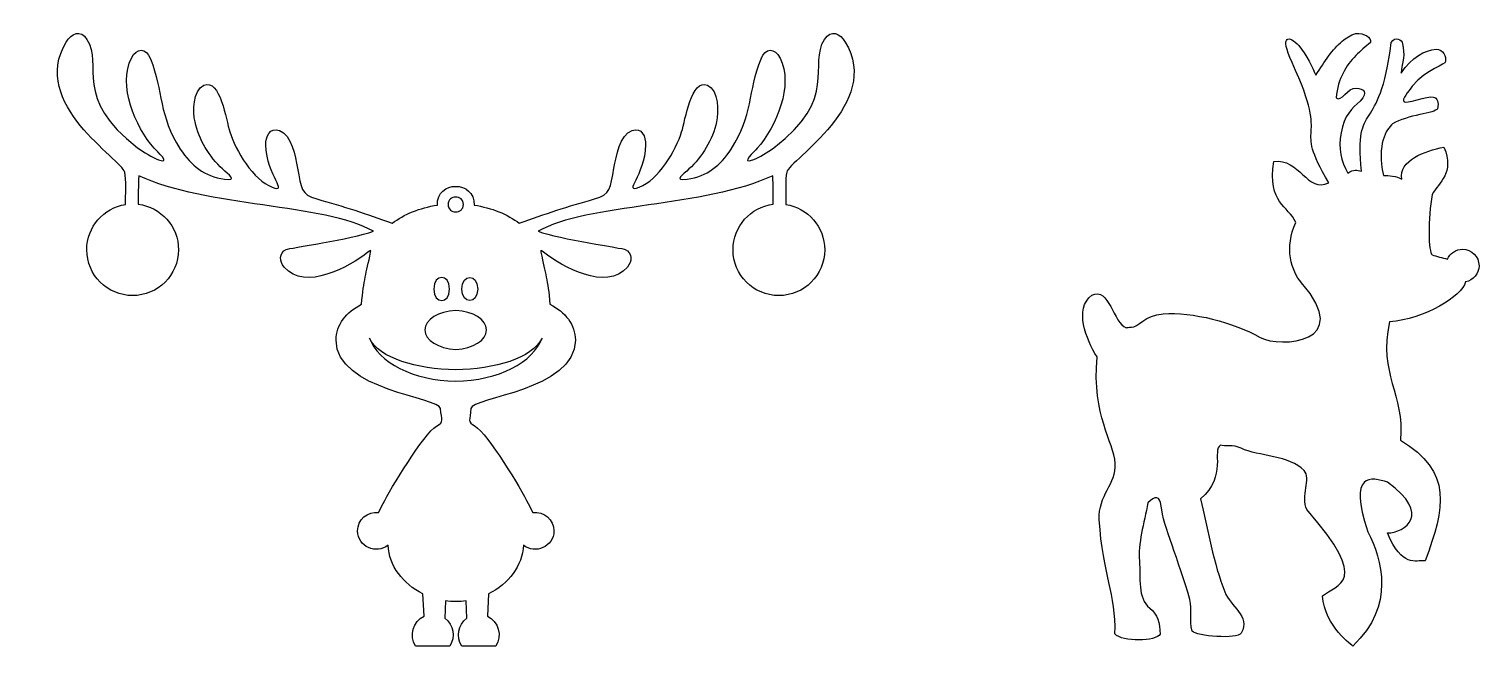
# Model space of a CAD drawing. Header units: centimetres. Extents: x 1 to 127, y -92 to 6.
# Drawn here: x 1.03 to 24.7, y -48.61 to -38.54 of the extents above; entities that cross this region are included whole.
import ezdxf

# ---------------------------------------------------------------- set-up
doc = ezdxf.new("R2010")
doc.units = ezdxf.units.CM
doc.header["$MEASUREMENT"] = 0
doc.layers.add('layer 1', color=7, linetype='Continuous')

msp = doc.modelspace()

# ---------------------------------------------------------------- linework, layer by layer
at = {"layer": 'layer 1', "color": 250}
for points, knots in [([(7.99988, -41.10921), (7.84659, -41.10868), (7.69333, -41.20934), (7.7, -41.41488), (7.7, -41.41488), (7.41134, -41.45845), (7.15544, -41.5642), (6.96196, -41.71128), (6.96196, -41.71128), (6.54353, -41.55682), (6.16388, -41.43437), (5.73411, -41.31442), (5.73411, -41.31442), (5.47192, -41.24125), (5.47867, -41.13951), (5.41678, -40.80945), (5.41678, -40.80945), (5.38136, -40.62055), (5.32276, -40.26856), (5.12234, -40.1954), (5.12234, -40.1954), (4.96162, -40.13673), (4.89666, -40.30305), (4.90037, -40.43263), (4.90037, -40.43263), (4.91509, -40.94589), (5.28398, -41.22148), (5.00412, -41.1222), (5.00412, -41.1222), (4.69733, -41.01337), (4.40372, -40.51933), (4.31226, -40.22134), (4.31226, -40.22134), (4.25119, -40.02234), (4.15579, -39.34453), (3.88967, -39.4593), (3.88967, -39.4593), (3.70543, -39.53876), (3.70908, -39.8933), (3.74397, -40.0581), (3.74397, -40.0581), (3.80505, -40.34656), (3.97924, -40.62892), (4.19326, -40.82546), (4.19326, -40.82546), (4.28426, -40.90904), (4.45912, -41.03005), (4.22454, -40.99252), (4.22454, -40.99252), (3.88998, -40.939), (3.68607, -40.77727), (3.50446, -40.49899), (3.50446, -40.49899), (3.1476, -39.95215), (3.23011, -39.56288), (3.01627, -39.02832), (3.01627, -39.02832), (2.94337, -38.846), (2.79533, -38.83836), (2.70505, -39.01612), (2.70505, -39.01612), (2.48445, -39.45027), (2.76312, -40.13596), (3.07958, -40.48755), (3.07958, -40.48755), (3.11516, -40.52708), (3.37067, -40.76005), (3.15053, -40.67444), (3.15053, -40.67444), (3.04138, -40.63199), (2.91174, -40.558), (2.80727, -40.4784), (2.80727, -40.4784), (1.73902, -39.66446), (2.24639, -39.13055), (1.98039, -38.70947), (1.98039, -38.70947), (1.87342, -38.54006), (1.72523, -38.61561), (1.64171, -38.75371), (1.64171, -38.75371), (1.03432, -39.75836), (2.54487, -40.66915), (2.59826, -40.87887), (2.59826, -40.87887), (2.62402, -40.98012), (2.60777, -41.27521), (2.61144, -41.40373), (2.61144, -41.40373), (2.25256, -41.45888), (1.97773, -41.76899), (1.97773, -42.14331), (1.97773, -42.14331), (1.97773, -42.55658), (2.31275, -42.89161), (2.72603, -42.89161), (2.72603, -42.89161), (3.1393, -42.89161), (3.47433, -42.55658), (3.47433, -42.14331), (3.47433, -42.14331), (3.47433, -41.7613), (3.18807, -41.44618), (2.81838, -41.40068), (2.81838, -41.40068), (2.81678, -41.25509), (2.81789, -41.09778), (2.82557, -40.93455), (2.82557, -40.93455), (3.92372, -41.45251), (5.85708, -41.38917), (6.65632, -41.84075), (6.65632, -41.84075), (6.30916, -41.9702), (5.26616, -42.12102), (5.23371, -42.13748), (5.23371, -42.13748), (5.11456, -42.19792), (5.11851, -42.3371), (5.19863, -42.42887), (5.19863, -42.42887), (5.54594, -42.8267), (6.25768, -42.42156), (6.56726, -42.18379), (6.56726, -42.18379), (6.60331, -42.15611), (6.61894, -42.14193), (6.61055, -42.18313), (6.61055, -42.18313), (6.5355, -42.55151), (6.49942, -42.61849), (6.46176, -43.03297), (6.46176, -43.03297), (6.2123, -43.15816), (6.04764, -43.36835), (6.04764, -43.61903), (6.04764, -43.61903), (6.04764, -44.44691), (7.74048, -44.54925), (7.75151, -44.73613), (7.75151, -44.73613), (7.76289, -44.93035), (7.82144, -44.94531), (7.68534, -45.02313), (7.68534, -45.02313), (7.47961, -45.14072), (6.92663, -46.06208), (6.81727, -46.28556), (6.81727, -46.28556), (6.81727, -46.28556), (6.74174, -46.43324), (6.74174, -46.43324), (6.74174, -46.43324), (6.56151, -46.40831), (6.39725, -46.55008), (6.39725, -46.73308), (6.39725, -46.73308), (6.39725, -46.98938), (6.70701, -47.12373), (6.89543, -46.96421), (6.89543, -46.96421), (6.9129, -47.30422), (7.13671, -47.59882), (7.46333, -47.7602), (7.46333, -47.7602), (7.46333, -47.7602), (7.484, -48.12546), (7.484, -48.12546), (7.484, -48.12546), (7.3043, -48.20815), (7.23428, -48.44487), (7.34386, -48.61205), (7.34386, -48.61205), (7.34386, -48.61205), (7.90312, -48.61205), (7.90312, -48.61205), (7.90312, -48.61205), (7.99895, -48.46587), (7.9628, -48.26393), (7.82123, -48.15981), (7.82123, -48.15981), (7.82123, -48.15981), (7.8307, -47.87556), (7.8307, -47.87556), (7.8307, -47.87556), (7.88256, -47.88362), (7.94109, -47.88773), (7.99988, -47.88776), (7.99988, -47.88776), (8.05867, -47.88773), (8.1172, -47.88362), (8.16906, -47.87556), (8.16906, -47.87556), (8.16906, -47.87556), (8.17853, -48.15981), (8.17853, -48.15981), (8.17853, -48.15981), (8.03696, -48.26393), (8.00081, -48.46587), (8.09664, -48.61205), (8.09664, -48.61205), (8.09664, -48.61205), (8.6559, -48.61205), (8.6559, -48.61205), (8.6559, -48.61205), (8.76548, -48.44487), (8.69546, -48.20815), (8.51576, -48.12546), (8.51576, -48.12546), (8.51576, -48.12546), (8.53643, -47.7602), (8.53643, -47.7602), (8.53643, -47.7602), (8.86305, -47.59882), (9.08686, -47.30422), (9.10433, -46.96421), (9.10433, -46.96421), (9.29275, -47.12373), (9.60251, -46.98938), (9.60251, -46.73308), (9.60251, -46.73308), (9.60251, -46.55008), (9.43825, -46.40831), (9.25802, -46.43324), (9.25802, -46.43324), (9.25802, -46.43324), (9.18249, -46.28556), (9.18249, -46.28556), (9.18249, -46.28556), (9.07313, -46.06208), (8.52015, -45.14072), (8.31442, -45.02313), (8.31442, -45.02313), (8.17832, -44.94531), (8.23687, -44.93035), (8.24825, -44.73613), (8.24825, -44.73613), (8.25928, -44.54925), (9.95212, -44.44691), (9.95212, -43.61903), (9.95212, -43.61903), (9.95212, -43.36835), (9.78746, -43.15816), (9.538, -43.03297), (9.538, -43.03297), (9.50034, -42.61849), (9.46426, -42.55151), (9.38921, -42.18313), (9.38921, -42.18313), (9.38082, -42.14193), (9.39645, -42.15611), (9.4325, -42.18379), (9.4325, -42.18379), (9.74208, -42.42156), (10.45382, -42.8267), (10.80113, -42.42887), (10.80113, -42.42887), (10.88125, -42.3371), (10.8852, -42.19792), (10.76605, -42.13748), (10.76605, -42.13748), (10.7336, -42.12102), (9.6906, -41.9702), (9.34344, -41.84075), (9.34344, -41.84075), (10.14268, -41.38917), (12.07604, -41.45251), (13.17419, -40.93455), (13.17419, -40.93455), (13.18187, -41.09778), (13.18298, -41.25509), (13.18138, -41.40068), (13.18138, -41.40068), (12.81169, -41.44618), (12.52543, -41.7613), (12.52543, -42.14331), (12.52543, -42.14331), (12.52543, -42.55658), (12.86046, -42.89161), (13.27373, -42.89161), (13.27373, -42.89161), (13.68701, -42.89161), (14.02203, -42.55658), (14.02203, -42.14331), (14.02203, -42.14331), (14.02203, -41.76899), (13.7472, -41.45888), (13.38832, -41.40373), (13.38832, -41.40373), (13.39199, -41.27521), (13.37574, -40.98012), (13.4015, -40.87887), (13.4015, -40.87887), (13.45489, -40.66915), (14.96544, -39.75836), (14.35805, -38.75371), (14.35805, -38.75371), (14.27453, -38.61561), (14.12634, -38.54006), (14.01937, -38.70947), (14.01937, -38.70947), (13.75337, -39.13055), (14.26074, -39.66446), (13.19249, -40.4784), (13.19249, -40.4784), (13.08802, -40.558), (12.95838, -40.63199), (12.84923, -40.67444), (12.84923, -40.67444), (12.62909, -40.76005), (12.8846, -40.52708), (12.92018, -40.48755), (12.92018, -40.48755), (13.23664, -40.13596), (13.51531, -39.45027), (13.29471, -39.01612), (13.29471, -39.01612), (13.20443, -38.83836), (13.05639, -38.846), (12.98349, -39.02832), (12.98349, -39.02832), (12.76965, -39.56288), (12.85216, -39.95215), (12.4953, -40.49899), (12.4953, -40.49899), (12.31369, -40.77727), (12.10978, -40.939), (11.77522, -40.99252), (11.77522, -40.99252), (11.54064, -41.03005), (11.7155, -40.90904), (11.8065, -40.82546), (11.8065, -40.82546), (12.02052, -40.62892), (12.19471, -40.34656), (12.25579, -40.0581), (12.25579, -40.0581), (12.29068, -39.8933), (12.29433, -39.53876), (12.11009, -39.4593), (12.11009, -39.4593), (11.84397, -39.34453), (11.74857, -40.02234), (11.6875, -40.22134), (11.6875, -40.22134), (11.59604, -40.51933), (11.30243, -41.01337), (10.99564, -41.1222), (10.99564, -41.1222), (10.71578, -41.22148), (11.08467, -40.94589), (11.09939, -40.43263), (11.09939, -40.43263), (11.1031, -40.30305), (11.03814, -40.13673), (10.87742, -40.1954), (10.87742, -40.1954), (10.677, -40.26856), (10.6184, -40.62055), (10.58298, -40.80945), (10.58298, -40.80945), (10.52109, -41.13951), (10.52784, -41.24125), (10.26565, -41.31442), (10.26565, -41.31442), (9.83588, -41.43437), (9.45623, -41.55682), (9.0378, -41.71128), (9.0378, -41.71128), (8.84432, -41.5642), (8.58842, -41.45845), (8.29976, -41.41488), (8.29976, -41.41488), (8.30643, -41.20934), (8.15317, -41.10868), (7.99988, -41.10921)], [0, 0, 0, 0, 0.01052632, 0.01052632, 0.01052632, 0.01052632, 0.02105263, 0.02105263, 0.02105263, 0.02105263, 0.03157895, 0.03157895, 0.03157895, 0.03157895, 0.04210526, 0.04210526, 0.04210526, 0.04210526, 0.05263158, 0.05263158, 0.05263158, 0.05263158, 0.06315789, 0.06315789, 0.06315789, 0.06315789, 0.07368421, 0.07368421, 0.07368421, 0.07368421, 0.08421053, 0.08421053, 0.08421053, 0.08421053, 0.09473684, 0.09473684, 0.09473684, 0.09473684, 0.10526316, 0.10526316, 0.10526316, 0.10526316, 0.11578947, 0.11578947, 0.11578947, 0.11578947, 0.12631579, 0.12631579, 0.12631579, 0.12631579, 0.13684211, 0.13684211, 0.13684211, 0.13684211, 0.14736842, 0.14736842, 0.14736842, 0.14736842, 0.15789474, 0.15789474, 0.15789474, 0.15789474, 0.16842105, 0.16842105, 0.16842105, 0.16842105, 0.17894737, 0.17894737, 0.17894737, 0.17894737, 0.18947368, 0.18947368, 0.18947368, 0.18947368, 0.2, 0.2, 0.2, 0.2, 0.21052632, 0.21052632, 0.21052632, 0.21052632, 0.22105263, 0.22105263, 0.22105263, 0.22105263, 0.23157895, 0.23157895, 0.23157895, 0.23157895, 0.24210526, 0.24210526, 0.24210526, 0.24210526, 0.25263158, 0.25263158, 0.25263158, 0.25263158, 0.26315789, 0.26315789, 0.26315789, 0.26315789, 0.27368421, 0.27368421, 0.27368421, 0.27368421, 0.28421053, 0.28421053, 0.28421053, 0.28421053, 0.29473684, 0.29473684, 0.29473684, 0.29473684, 0.30526316, 0.30526316, 0.30526316, 0.30526316, 0.31578947, 0.31578947, 0.31578947, 0.31578947, 0.32631579, 0.32631579, 0.32631579, 0.32631579, 0.33684211, 0.33684211, 0.33684211, 0.33684211, 0.34736842, 0.34736842, 0.34736842, 0.34736842, 0.35789474, 0.35789474, 0.35789474, 0.35789474, 0.36842105, 0.36842105, 0.36842105, 0.36842105, 0.37894737, 0.37894737, 0.37894737, 0.37894737, 0.38947368, 0.38947368, 0.38947368, 0.38947368, 0.4, 0.4, 0.4, 0.4, 0.41052632, 0.41052632, 0.41052632, 0.41052632, 0.42105263, 0.42105263, 0.42105263, 0.42105263, 0.43157895, 0.43157895, 0.43157895, 0.43157895, 0.44210526, 0.44210526, 0.44210526, 0.44210526, 0.45263158, 0.45263158, 0.45263158, 0.45263158, 0.46315789, 0.46315789, 0.46315789, 0.46315789, 0.47368421, 0.47368421, 0.47368421, 0.47368421, 0.48421053, 0.48421053, 0.48421053, 0.48421053, 0.49473684, 0.49473684, 0.49473684, 0.49473684, 0.50526316, 0.50526316, 0.50526316, 0.50526316, 0.51578947, 0.51578947, 0.51578947, 0.51578947, 0.52631579, 0.52631579, 0.52631579, 0.52631579, 0.53684211, 0.53684211, 0.53684211, 0.53684211, 0.54736842, 0.54736842, 0.54736842, 0.54736842, 0.55789474, 0.55789474, 0.55789474, 0.55789474, 0.56842105, 0.56842105, 0.56842105, 0.56842105, 0.57894737, 0.57894737, 0.57894737, 0.57894737, 0.58947368, 0.58947368, 0.58947368, 0.58947368, 0.6, 0.6, 0.6, 0.6, 0.61052632, 0.61052632, 0.61052632, 0.61052632, 0.62105263, 0.62105263, 0.62105263, 0.62105263, 0.63157895, 0.63157895, 0.63157895, 0.63157895, 0.64210526, 0.64210526, 0.64210526, 0.64210526, 0.65263158, 0.65263158, 0.65263158, 0.65263158, 0.66315789, 0.66315789, 0.66315789, 0.66315789, 0.67368421, 0.67368421, 0.67368421, 0.67368421, 0.68421053, 0.68421053, 0.68421053, 0.68421053, 0.69473684, 0.69473684, 0.69473684, 0.69473684, 0.70526316, 0.70526316, 0.70526316, 0.70526316, 0.71578947, 0.71578947, 0.71578947, 0.71578947, 0.72631579, 0.72631579, 0.72631579, 0.72631579, 0.73684211, 0.73684211, 0.73684211, 0.73684211, 0.74736842, 0.74736842, 0.74736842, 0.74736842, 0.75789474, 0.75789474, 0.75789474, 0.75789474, 0.76842105, 0.76842105, 0.76842105, 0.76842105, 0.77894737, 0.77894737, 0.77894737, 0.77894737, 0.78947368, 0.78947368, 0.78947368, 0.78947368, 0.8, 0.8, 0.8, 0.8, 0.81052632, 0.81052632, 0.81052632, 0.81052632, 0.82105263, 0.82105263, 0.82105263, 0.82105263, 0.83157895, 0.83157895, 0.83157895, 0.83157895, 0.84210526, 0.84210526, 0.84210526, 0.84210526, 0.85263158, 0.85263158, 0.85263158, 0.85263158, 0.86315789, 0.86315789, 0.86315789, 0.86315789, 0.87368421, 0.87368421, 0.87368421, 0.87368421, 0.88421053, 0.88421053, 0.88421053, 0.88421053, 0.89473684, 0.89473684, 0.89473684, 0.89473684, 0.90526316, 0.90526316, 0.90526316, 0.90526316, 0.91578947, 0.91578947, 0.91578947, 0.91578947, 0.92631579, 0.92631579, 0.92631579, 0.92631579, 0.93684211, 0.93684211, 0.93684211, 0.93684211, 0.94736842, 0.94736842, 0.94736842, 0.94736842, 0.95789474, 0.95789474, 0.95789474, 0.95789474, 0.96842105, 0.96842105, 0.96842105, 0.96842105, 0.97894737, 0.97894737, 0.97894737, 0.97894737, 1, 1, 1, 1]), ([(18.46729, -43.89343), (18.386, -44.87073), (18.73874, -45.26734), (18.76421, -45.63242), (18.76421, -45.63242), (18.7873, -45.96303), (18.48072, -46.15127), (18.50442, -46.54959), (18.50442, -46.54959), (18.55873, -47.46249), (18.78366, -47.74873), (18.75892, -48.4159), (18.75892, -48.4159), (18.87552, -48.5502), (19.43753, -48.53602), (19.49586, -48.42118), (19.49586, -48.42118), (19.49995, -48.23676), (19.45314, -48.0898), (19.32919, -47.99376), (19.32919, -47.99376), (19.1209, -47.83239), (19.18228, -47.49474), (19.15878, -47.22384), (19.15878, -47.22384), (19.13529, -46.95301), (19.23246, -46.6064), (19.29783, -46.27248), (19.29783, -46.27248), (19.41498, -46.16252), (19.49564, -46.15406), (19.5139, -46.32826), (19.5139, -46.32826), (19.54793, -46.65285), (19.80032, -47.20133), (19.98222, -47.85165), (19.98222, -47.85165), (20.03159, -48.02814), (19.96263, -48.18176), (20.02067, -48.36949), (20.02067, -48.36949), (20.08781, -48.44903), (20.75944, -48.51133), (20.8213, -48.39999), (20.8213, -48.39999), (20.97651, -48.12526), (20.64297, -47.962), (20.55188, -47.73026), (20.55188, -47.73026), (20.3723, -47.27345), (20.27266, -46.70148), (20.15541, -46.20909), (20.15541, -46.20909), (20.59799, -45.83756), (20.33537, -45.41234), (20.48199, -45.33549), (20.48199, -45.33549), (20.55477, -45.35407), (20.68952, -45.32087), (20.81972, -45.38369), (20.81972, -45.38369), (21.10237, -45.52007), (21.61163, -45.49511), (21.84655, -45.74704), (21.84655, -45.74704), (21.9696, -45.87896), (21.78656, -46.16341), (21.89227, -46.38528), (21.89227, -46.38528), (22.95972, -47.60294), (22.37568, -47.59841), (22.14951, -47.79278), (22.14951, -47.79278), (22.18133, -48.29822), (22.64513, -48.61205), (22.64513, -48.61205), (22.64513, -48.61205), (23.34144, -47.94755), (23.11522, -47.20885), (22.88903, -46.74581), (22.88903, -46.74581), (22.54968, -45.77731), (22.95266, -45.84803), (23.20714, -45.93993), (23.20714, -45.93993), (23.94409, -46.46479), (23.49345, -46.76172), (23.20714, -46.767), (23.20714, -46.767), (23.44983, -47.33568), (23.66309, -47.20821), (23.82213, -47.22298), (23.82213, -47.22298), (24.14914, -46.34822), (24.27459, -45.77025), (23.41921, -45.25069), (23.41921, -45.25069), (23.49167, -44.49075), (23.05513, -44.18679), (23.23894, -43.32081), (23.23894, -43.32081), (23.82194, -43.2762), (24.41877, -42.90292), (24.48436, -42.66815), (24.48436, -42.66815), (24.60837, -42.64426), (24.70207, -42.53515), (24.70207, -42.40417), (24.70207, -42.40417), (24.70207, -42.25569), (24.58169, -42.13531), (24.43322, -42.13531), (24.43322, -42.13531), (24.32282, -42.13531), (24.22797, -42.20187), (24.18657, -42.29704), (24.18657, -42.29704), (24.09928, -42.27185), (24.00869, -42.25489), (23.93805, -42.22502), (23.93805, -42.22502), (23.87706, -42.19924), (23.86115, -41.62054), (23.9388, -41.2425), (23.9388, -41.2425), (24.04864, -41.03304), (24.30728, -40.89877), (24.12967, -40.46845), (24.12967, -40.46845), (23.81678, -40.53382), (23.39035, -40.67849), (23.44066, -40.99309), (23.44066, -40.99309), (23.36026, -40.93566), (23.22637, -40.93205), (23.14064, -40.92965), (23.14064, -40.92965), (23.03372, -40.41362), (23.18682, -40.18387), (23.29196, -40.0867), (23.29196, -40.0867), (23.52257, -39.94444), (23.99708, -39.9135), (24.0236, -39.84283), (24.0236, -39.84283), (24.05542, -39.73415), (24.01566, -39.66258), (23.96, -39.65195), (23.96, -39.65195), (23.87879, -39.62137), (23.48078, -39.77413), (23.48284, -39.72616), (23.48284, -39.72616), (23.42717, -39.69698), (23.55702, -39.55351), (23.61009, -39.4717), (23.61009, -39.4717), (23.86013, -39.18718), (24.15798, -39.12002), (24.15355, -39.07144), (24.15355, -39.07144), (24.17302, -38.98485), (24.11552, -38.87433), (24.00242, -38.86728), (24.00242, -38.86728), (23.81688, -38.88498), (23.60475, -38.99802), (23.42979, -39.25962), (23.42979, -39.25962), (23.45343, -39.07923), (23.50094, -38.95079), (23.45102, -38.78244), (23.45102, -38.78244), (23.45192, -38.71309), (23.32555, -38.65166), (23.27074, -38.76124), (23.27074, -38.76124), (23.07103, -40.32529), (22.66459, -39.65727), (22.783, -40.86079), (22.783, -40.86079), (22.70878, -40.83959), (22.65571, -40.82894), (22.5603, -40.89259), (22.5603, -40.89259), (22.45074, -40.69997), (22.39948, -40.48877), (22.45426, -40.23516), (22.45426, -40.23516), (22.49578, -39.95239), (22.63542, -39.82867), (22.76178, -39.72087), (22.76178, -39.72087), (22.89964, -39.55829), (22.82538, -39.52293), (22.69816, -39.5035), (22.69816, -39.5035), (22.55412, -39.49029), (22.45783, -39.74739), (22.36944, -39.66255), (22.36944, -39.66255), (22.40345, -39.343), (22.5302, -39.13874), (22.6928, -38.97222), (22.6928, -38.97222), (22.7667, -38.89654), (22.84804, -38.82863), (22.93144, -38.76124), (22.93144, -38.76124), (22.94821, -38.67466), (22.83247, -38.60395), (22.68755, -38.61281), (22.68755, -38.61281), (22.60603, -38.64287), (22.535, -38.68554), (22.47058, -38.73811), (22.47058, -38.73811), (22.30591, -38.87248), (22.18429, -39.07168), (22.04074, -39.29142), (22.04074, -39.29142), (21.98763, -39.1945), (21.88882, -38.94865), (21.76063, -38.81016), (21.76063, -38.81016), (21.60592, -38.643), (21.43854, -38.62289), (21.65165, -39.0882), (21.65165, -39.0882), (22.30802, -40.52121), (21.62539, -39.99637), (22.2528, -41.05165), (22.2528, -41.05165), (21.89406, -41.22397), (21.7739, -40.64078), (21.35149, -40.70174), (21.35149, -40.70174), (21.25162, -41.40246), (21.58922, -41.41659), (21.71202, -41.69848), (21.71202, -41.69848), (21.52116, -42.10143), (21.63782, -42.50438), (21.80747, -42.68462), (21.80747, -42.68462), (22.67342, -43.67605), (21.46111, -43.7503), (21.12882, -43.57533), (21.12882, -43.57533), (20.69237, -43.32617), (20.02447, -43.15537), (19.54589, -43.18988), (19.54589, -43.18988), (19.26077, -43.21043), (19.12425, -43.41007), (19.02827, -43.40847), (19.02827, -43.40847), (18.98513, -43.40776), (18.95625, -43.41512), (18.94445, -43.41626), (18.94445, -43.41626), (18.73593, -43.35089), (18.66519, -42.73934), (18.38244, -42.88606), (18.38244, -42.88606), (18.08729, -43.1052), (18.29053, -43.61068), (18.46729, -43.89343)], [0, 0, 0, 0, 0.01470588, 0.01470588, 0.01470588, 0.01470588, 0.02941176, 0.02941176, 0.02941176, 0.02941176, 0.04411765, 0.04411765, 0.04411765, 0.04411765, 0.05882353, 0.05882353, 0.05882353, 0.05882353, 0.07352941, 0.07352941, 0.07352941, 0.07352941, 0.08823529, 0.08823529, 0.08823529, 0.08823529, 0.10294118, 0.10294118, 0.10294118, 0.10294118, 0.11764706, 0.11764706, 0.11764706, 0.11764706, 0.13235294, 0.13235294, 0.13235294, 0.13235294, 0.14705882, 0.14705882, 0.14705882, 0.14705882, 0.16176471, 0.16176471, 0.16176471, 0.16176471, 0.17647059, 0.17647059, 0.17647059, 0.17647059, 0.19117647, 0.19117647, 0.19117647, 0.19117647, 0.20588235, 0.20588235, 0.20588235, 0.20588235, 0.22058824, 0.22058824, 0.22058824, 0.22058824, 0.23529412, 0.23529412, 0.23529412, 0.23529412, 0.25, 0.25, 0.25, 0.25, 0.26470588, 0.26470588, 0.26470588, 0.26470588, 0.27941176, 0.27941176, 0.27941176, 0.27941176, 0.29411765, 0.29411765, 0.29411765, 0.29411765, 0.30882353, 0.30882353, 0.30882353, 0.30882353, 0.32352941, 0.32352941, 0.32352941, 0.32352941, 0.33823529, 0.33823529, 0.33823529, 0.33823529, 0.35294118, 0.35294118, 0.35294118, 0.35294118, 0.36764706, 0.36764706, 0.36764706, 0.36764706, 0.38235294, 0.38235294, 0.38235294, 0.38235294, 0.39705882, 0.39705882, 0.39705882, 0.39705882, 0.41176471, 0.41176471, 0.41176471, 0.41176471, 0.42647059, 0.42647059, 0.42647059, 0.42647059, 0.44117647, 0.44117647, 0.44117647, 0.44117647, 0.45588235, 0.45588235, 0.45588235, 0.45588235, 0.47058824, 0.47058824, 0.47058824, 0.47058824, 0.48529412, 0.48529412, 0.48529412, 0.48529412, 0.5, 0.5, 0.5, 0.5, 0.51470588, 0.51470588, 0.51470588, 0.51470588, 0.52941176, 0.52941176, 0.52941176, 0.52941176, 0.54411765, 0.54411765, 0.54411765, 0.54411765, 0.55882353, 0.55882353, 0.55882353, 0.55882353, 0.57352941, 0.57352941, 0.57352941, 0.57352941, 0.58823529, 0.58823529, 0.58823529, 0.58823529, 0.60294118, 0.60294118, 0.60294118, 0.60294118, 0.61764706, 0.61764706, 0.61764706, 0.61764706, 0.63235294, 0.63235294, 0.63235294, 0.63235294, 0.64705882, 0.64705882, 0.64705882, 0.64705882, 0.66176471, 0.66176471, 0.66176471, 0.66176471, 0.67647059, 0.67647059, 0.67647059, 0.67647059, 0.69117647, 0.69117647, 0.69117647, 0.69117647, 0.70588235, 0.70588235, 0.70588235, 0.70588235, 0.72058824, 0.72058824, 0.72058824, 0.72058824, 0.73529412, 0.73529412, 0.73529412, 0.73529412, 0.75, 0.75, 0.75, 0.75, 0.76470588, 0.76470588, 0.76470588, 0.76470588, 0.77941176, 0.77941176, 0.77941176, 0.77941176, 0.79411765, 0.79411765, 0.79411765, 0.79411765, 0.80882353, 0.80882353, 0.80882353, 0.80882353, 0.82352941, 0.82352941, 0.82352941, 0.82352941, 0.83823529, 0.83823529, 0.83823529, 0.83823529, 0.85294118, 0.85294118, 0.85294118, 0.85294118, 0.86764706, 0.86764706, 0.86764706, 0.86764706, 0.88235294, 0.88235294, 0.88235294, 0.88235294, 0.89705882, 0.89705882, 0.89705882, 0.89705882, 0.91176471, 0.91176471, 0.91176471, 0.91176471, 0.92647059, 0.92647059, 0.92647059, 0.92647059, 0.94117647, 0.94117647, 0.94117647, 0.94117647, 0.95588235, 0.95588235, 0.95588235, 0.95588235, 0.97058824, 0.97058824, 0.97058824, 0.97058824, 1, 1, 1, 1]), ([(7.99988, -41.52568), (7.93737, -41.52568), (7.87485, -41.48535), (7.87485, -41.40468), (7.87485, -41.40468), (7.87485, -41.324), (7.93737, -41.28367), (7.99988, -41.28367), (7.99988, -41.28367), (8.06239, -41.28367), (8.12491, -41.324), (8.12491, -41.40468), (8.12491, -41.40468), (8.12491, -41.48535), (8.06239, -41.52568), (7.99988, -41.52568)], [0, 0, 0, 0, 0.2, 0.2, 0.2, 0.2, 0.4, 0.4, 0.4, 0.4, 0.6, 0.6, 0.6, 0.6, 1, 1, 1, 1]), ([(7.8983, -42.78457), (7.8983, -43.03649), (7.642, -43.03649), (7.642, -42.78457), (7.642, -42.78457), (7.642, -42.53265), (7.8983, -42.53265), (7.8983, -42.78457)], [0, 0, 0, 0, 0.33333333, 0.33333333, 0.33333333, 0.33333333, 1, 1, 1, 1]), ([(8.10146, -42.78457), (8.10146, -43.03649), (8.35776, -43.03649), (8.35776, -42.78457), (8.35776, -42.78457), (8.35776, -42.53265), (8.10146, -42.53265), (8.10146, -42.78457)], [0, 0, 0, 0, 0.33333333, 0.33333333, 0.33333333, 0.33333333, 1, 1, 1, 1]), ([(7.99988, -43.77205), (7.71794, -43.7585), (7.49634, -43.62074), (7.49634, -43.45278), (7.49634, -43.45278), (7.49634, -43.28482), (7.71794, -43.14705), (7.99988, -43.13351), (7.99988, -43.13351), (8.28182, -43.14705), (8.50342, -43.28482), (8.50342, -43.45278), (8.50342, -43.45278), (8.50342, -43.62074), (8.28182, -43.7585), (7.99988, -43.77205)], [0, 0, 0, 0, 0.2, 0.2, 0.2, 0.2, 0.4, 0.4, 0.4, 0.4, 0.6, 0.6, 0.6, 0.6, 1, 1, 1, 1]), ([(7.99988, -44.29063), (7.30604, -44.27913), (6.73122, -43.9808), (6.59119, -43.58558), (6.59119, -43.58558), (6.74806, -43.91975), (7.36804, -44.09402), (7.99988, -44.10233), (7.99988, -44.10233), (8.63172, -44.09402), (9.2517, -43.91975), (9.40857, -43.58558), (9.40857, -43.58558), (9.26854, -43.9808), (8.69372, -44.27913), (7.99988, -44.29063)], [0, 0, 0, 0, 0.2, 0.2, 0.2, 0.2, 0.4, 0.4, 0.4, 0.4, 0.6, 0.6, 0.6, 0.6, 1, 1, 1, 1])]:
    msp.add_open_spline(points, degree=3, knots=knots, dxfattribs=at)

doc.saveas('drawing.dxf')
